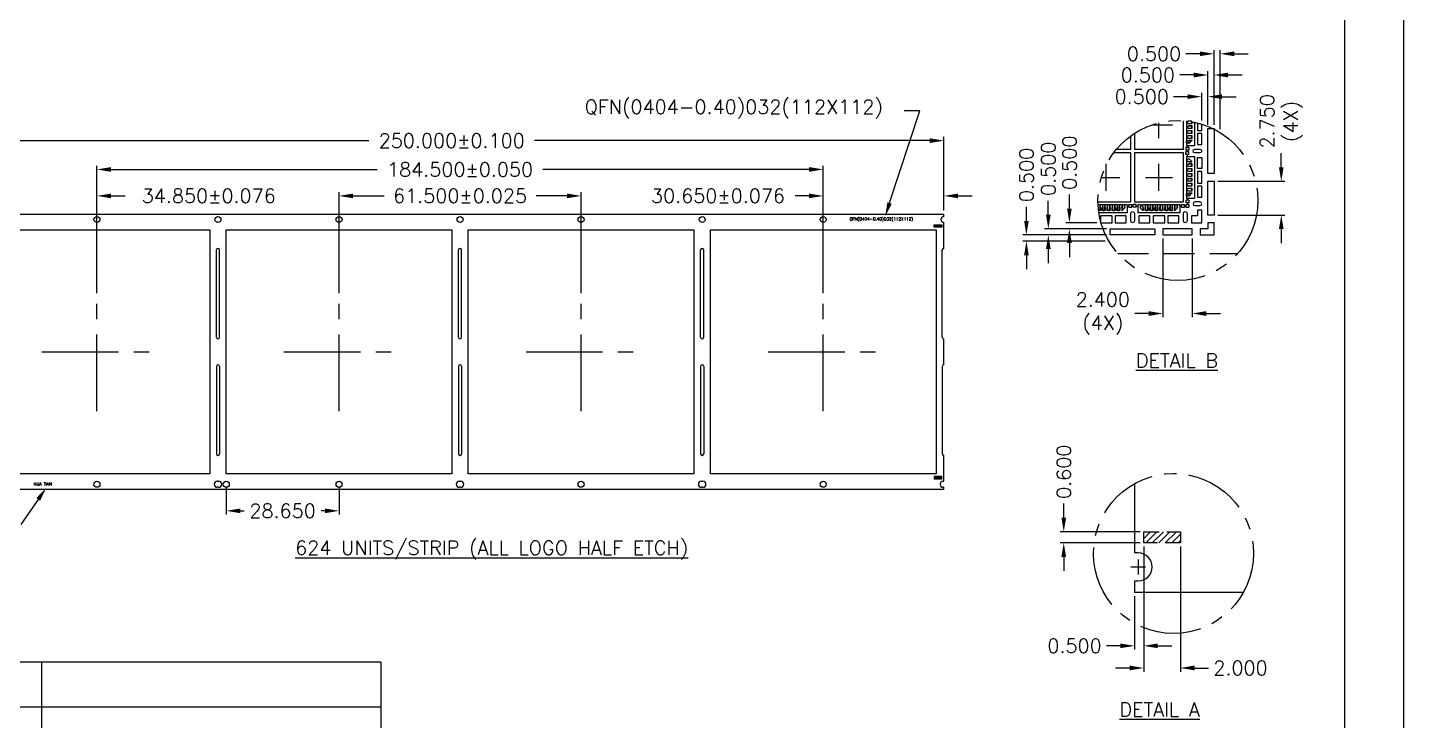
# Model space of a CAD drawing. Extents: x -140 to 1972, y -487 to -95.
# Drawn here: x 1758.2 to 1870.6, y -416.7 to -360.1 of the extents above; entities that cross this region are included whole.
import ezdxf

# ---------------------------------------------------------------- set-up
doc = ezdxf.new("R2010")
doc.units = 0
doc.header["$LTSCALE"] = 5
doc.header["$MEASUREMENT"] = 0
for name, pattern in [('CENTER', [2, 1.25, -0.25, 0.25, -0.25]), ('DASHED', [0.75, 0.5, -0.25]), ('HIDDEN', [0.375, 0.25, -0.125]), ('PHANTOM2', [31.75, 15.875, -3.175, 3.175, -3.175, 3.175, -3.175])]:
    doc.linetypes.add(name, pattern=pattern)
doc.layers.get('0').update_dxf_attribs({"linetype": 'CONTINUOUS'})
doc.layers.add('1', color=7, linetype='CONTINUOUS')
doc.layers.add('1D', color=4, linetype='CONTINUOUS')
doc.styles.add('SIMPLEX', font='SIMPLEX')
doc.styles.get("Standard").update_dxf_attribs({"font": 'romans.shx', "bigfont": 'bigfont.shx'})

msp = doc.modelspace()

# ---------------------------------------------------------------- hatches: boundary and pattern name
at = {"layer": '1D'}
h = msp.add_hatch(dxfattribs=at)
h.set_pattern_fill('ANSI31', color=256, scale=0.642857, style=0)
h.set_pattern_definition([(135, (1738.168345, -386.56099), (0.05682108, 0.05682108), [])])
h.paths.add_polyline_path([(1832.88, -376.18), (1832.88, -376.37), (1832.24, -376.37), (1832.24, -376.18)])
h.paths.add_polyline_path([(1832.88, -396.94), (1832.88, -396.75), (1832.24, -396.75), (1832.24, -396.94)])
h = msp.add_hatch(dxfattribs=at)
h.set_pattern_fill('ANSI31', color=256, scale=3, style=0)
h.set_pattern_definition([(45, (1919.7006, -258.79495), (-0.265165, 0.265165), [])])
h.paths.add_polyline_path([(1852.36, -401.25), (1849.36, -401.25), (1849.36, -401.7), (1852.36, -401.7)])
h.paths.add_polyline_path([(1852.36, -402.15), (1852.36, -401.7), (1849.36, -401.7), (1849.36, -402.15)])

# ---------------------------------------------------------------- linework, layer by layer
for p, q in [((1852.81, -374.53, -0.03), (1852.81, -374.76, -0.03)), ((1852.81, -374.53, -0.03), (1853.04, -374.53, -0.03)), ((1852.81, -374.76, -0.03), (1853.04, -374.76, -0.03)), ((1853.04, -374.53, -0.03), (1853.04, -374.76, -0.03))]:
    msp.add_line(p, q)
at = {"layer": '1'}
for p, q in [((1852.84, -368, -0.03), (1852.84, -368.04, -0.03)), ((1852.84, -368.4, -0.03), (1852.84, -368.44, -0.03)), ((1852.86, -367.73, -0.03), (1852.98, -367.73, -0.03)), ((1852.98, -367.91, -0.03), (1852.86, -367.91, -0.03)), ((1852.86, -368.13, -0.03), (1852.98, -368.13, -0.03)), ((1852.98, -368.31, -0.03), (1852.86, -368.31, -0.03)), ((1852.98, -367.73, -0.03), (1853.08, -367.69, -0.03)), ((1853.08, -367.94, -0.03), (1852.98, -367.91, -0.03)), ((1852.98, -368.13, -0.03), (1853.08, -368.09, -0.03)), ((1853.08, -368.34, -0.03), (1852.98, -368.31, -0.03)), ((1853.3, -367.94, -0.03), (1853.08, -367.94, -0.03)), ((1853.08, -368.09, -0.03), (1853.3, -368.09, -0.03)), ((1853.3, -368.34, -0.03), (1853.08, -368.34, -0.03)), ((1852.84, -368.8, -0.03), (1852.84, -368.84, -0.03)), ((1852.84, -369.2, -0.03), (1852.84, -369.24, -0.03)), ((1852.84, -369.6, -0.03), (1852.84, -369.72, -0.03)), ((1852.86, -368.53, -0.03), (1852.98, -368.53, -0.03)), ((1852.98, -368.71, -0.03), (1852.86, -368.71, -0.03)), ((1852.86, -368.93, -0.03), (1852.98, -368.93, -0.03)), ((1852.98, -369.11, -0.03), (1852.86, -369.11, -0.03)), ((1852.98, -369.33, -0.03), (1852.86, -369.33, -0.03)), ((1852.86, -369.51, -0.03), (1852.98, -369.51, -0.03)), ((1852.98, -368.53, -0.03), (1853.08, -368.49, -0.03)), ((1853.08, -368.74, -0.03), (1852.98, -368.71, -0.03)), ((1852.98, -368.93, -0.03), (1853.08, -368.89, -0.03)), ((1853.08, -369.14, -0.03), (1852.98, -369.11, -0.03)), ((1852.98, -369.33, -0.03), (1853.08, -369.29, -0.03)), ((1853.08, -369.54, -0.03), (1852.98, -369.51, -0.03)), ((1853.08, -368.49, -0.03), (1853.3, -368.49, -0.03)), ((1853.3, -368.74, -0.03), (1853.08, -368.74, -0.03)), ((1853.08, -368.89, -0.03), (1853.3, -368.89, -0.03)), ((1853.3, -369.14, -0.03), (1853.08, -369.14, -0.03)), ((1853.08, -369.29, -0.03), (1853.3, -369.29, -0.03)), ((1853.3, -369.32, -0.03), (1853.08, -369.54, -0.03)), ((1852.81, -369.87, -0.03), (1852.81, -370.11, -0.03)), ((1853.04, -369.87, -0.03), (1852.81, -369.87, -0.03)), ((1853.04, -370.11, -0.03), (1852.81, -370.11, -0.03)), ((1852.81, -370.46, -0.03), (1852.81, -370.23, -0.03)), ((1853.04, -370.23, -0.03), (1852.81, -370.23, -0.03)), ((1853.04, -370.46, -0.03), (1852.81, -370.46, -0.03)), ((1852.84, -370.61, -0.03), (1852.84, -370.74, -0.03)), ((1853.04, -369.87, -0.03), (1853.04, -370.11, -0.03)), ((1853.04, -370.46, -0.03), (1853.04, -370.23, -0.03)), ((1852.84, -371.1, -0.03), (1852.84, -371.14, -0.03)), ((1852.84, -371.5, -0.03), (1852.84, -371.54, -0.03)), ((1852.86, -370.83, -0.03), (1852.98, -370.83, -0.03)), ((1852.98, -371.01, -0.03), (1852.86, -371.01, -0.03)), ((1852.86, -371.23, -0.03), (1852.98, -371.23, -0.03)), ((1852.98, -371.41, -0.03), (1852.86, -371.41, -0.03)), ((1852.86, -371.63, -0.03), (1852.98, -371.63, -0.03)), ((1852.98, -371.81, -0.03), (1852.86, -371.81, -0.03)), ((1852.98, -370.83, -0.03), (1853.08, -370.8, -0.03)), ((1853.08, -371.04, -0.03), (1852.98, -371.01, -0.03)), ((1852.98, -371.23, -0.03), (1853.08, -371.19, -0.03)), ((1853.08, -371.44, -0.03), (1852.98, -371.41, -0.03)), ((1852.98, -371.63, -0.03), (1853.08, -371.59, -0.03)), ((1853.08, -371.84, -0.03), (1852.98, -371.81, -0.03)), ((1853.3, -371.02, -0.03), (1853.08, -370.8, -0.03)), ((1853.08, -371.04, -0.03), (1853.3, -371.04, -0.03)), ((1853.08, -371.19, -0.03), (1853.3, -371.19, -0.03)), ((1853.3, -371.44, -0.03), (1853.08, -371.44, -0.03)), ((1853.08, -371.59, -0.03), (1853.3, -371.59, -0.03)), ((1853.3, -371.84, -0.03), (1853.08, -371.84, -0.03)), ((1852.84, -371.9, -0.03), (1852.84, -371.94, -0.03)), ((1852.84, -372.3, -0.03), (1852.84, -372.34, -0.03)), ((1852.84, -372.7, -0.03), (1852.84, -372.74, -0.03)), ((1852.86, -372.03, -0.03), (1852.98, -372.03, -0.03)), ((1852.98, -372.21, -0.03), (1852.86, -372.21, -0.03)), ((1852.86, -372.43, -0.03), (1852.98, -372.43, -0.03)), ((1852.98, -372.61, -0.03), (1852.86, -372.61, -0.03)), ((1852.86, -372.83, -0.03), (1852.98, -372.83, -0.03)), ((1852.98, -372.03, -0.03), (1853.08, -371.99, -0.03)), ((1853.08, -372.24, -0.03), (1852.98, -372.21, -0.03)), ((1852.98, -372.43, -0.03), (1853.08, -372.39, -0.03)), ((1853.08, -372.64, -0.03), (1852.98, -372.61, -0.03)), ((1852.98, -372.83, -0.03), (1853.08, -372.79, -0.03)), ((1853.08, -371.99, -0.03), (1853.3, -371.99, -0.03)), ((1853.3, -372.24, -0.03), (1853.08, -372.24, -0.03)), ((1853.08, -372.39, -0.03), (1853.3, -372.39, -0.03)), ((1853.3, -372.64, -0.03), (1853.08, -372.64, -0.03)), ((1853.08, -372.79, -0.03), (1853.3, -372.79, -0.03)), ((1852.84, -373.1, -0.03), (1852.84, -373.14, -0.03)), ((1852.84, -373.5, -0.03), (1852.84, -373.54, -0.03)), ((1852.84, -373.9, -0.03), (1852.84, -374.02, -0.03)), ((1852.98, -373.01, -0.03), (1852.86, -373.01, -0.03)), ((1852.86, -373.23, -0.03), (1852.98, -373.23, -0.03)), ((1852.98, -373.41, -0.03), (1852.86, -373.41, -0.03)), ((1852.98, -373.63, -0.03), (1852.86, -373.63, -0.03)), ((1852.86, -373.81, -0.03), (1852.98, -373.81, -0.03)), ((1853.08, -373.04, -0.03), (1852.98, -373.01, -0.03)), ((1852.98, -373.23, -0.03), (1853.08, -373.19, -0.03)), ((1853.08, -373.44, -0.03), (1852.98, -373.41, -0.03)), ((1852.98, -373.63, -0.03), (1853.08, -373.59, -0.03)), ((1853.08, -373.84, -0.03), (1852.98, -373.81, -0.03)), ((1853.3, -373.04, -0.03), (1853.08, -373.04, -0.03)), ((1853.08, -373.19, -0.03), (1853.3, -373.19, -0.03)), ((1853.3, -373.44, -0.03), (1853.08, -373.44, -0.03)), ((1853.08, -373.59, -0.03), (1853.3, -373.59, -0.03)), ((1853.3, -373.62, -0.03), (1853.08, -373.84, -0.03)), ((1845.79, -374.58, -0.03), (1845.79, -374.7, -0.03)), ((1845.79, -374.7, -0.03), (1845.82, -374.8, -0.03)), ((1845.82, -374.8, -0.03), (1845.82, -375.02, -0.03)), ((1845.92, -374.56, -0.03), (1845.88, -374.56, -0.03)), ((1845.97, -374.8, -0.03), (1846.01, -374.7, -0.03)), ((1845.97, -375.02, -0.03), (1845.97, -374.8, -0.03)), ((1846.01, -374.7, -0.03), (1846.01, -374.58, -0.03)), ((1846.19, -374.58, -0.03), (1846.19, -374.7, -0.03)), ((1846.19, -374.7, -0.03), (1846.22, -374.8, -0.03)), ((1846.22, -374.8, -0.03), (1846.22, -375.02, -0.03)), ((1846.32, -374.56, -0.03), (1846.28, -374.56, -0.03)), ((1846.37, -374.8, -0.03), (1846.41, -374.7, -0.03)), ((1846.37, -375.02, -0.03), (1846.37, -374.8, -0.03)), ((1846.41, -374.7, -0.03), (1846.41, -374.58, -0.03)), ((1846.59, -374.58, -0.03), (1846.59, -374.7, -0.03)), ((1846.59, -374.7, -0.03), (1846.62, -374.8, -0.03)), ((1846.62, -374.8, -0.03), (1846.62, -375.02, -0.03)), ((1846.72, -374.56, -0.03), (1846.68, -374.56, -0.03)), ((1846.77, -374.8, -0.03), (1846.81, -374.7, -0.03)), ((1846.77, -375.02, -0.03), (1846.77, -374.8, -0.03)), ((1846.81, -374.7, -0.03), (1846.81, -374.58, -0.03)), ((1846.99, -374.58, -0.03), (1846.99, -374.7, -0.03)), ((1846.99, -374.7, -0.03), (1847.02, -374.8, -0.03)), ((1847.02, -374.8, -0.03), (1847.02, -375.02, -0.03)), ((1847.12, -374.56, -0.03), (1847.08, -374.56, -0.03)), ((1847.17, -374.8, -0.03), (1847.21, -374.7, -0.03)), ((1847.17, -375.02, -0.03), (1847.17, -374.8, -0.03)), ((1847.21, -374.7, -0.03), (1847.21, -374.58, -0.03)), ((1847.39, -374.58, -0.03), (1847.39, -374.7, -0.03)), ((1847.39, -374.7, -0.03), (1847.42, -374.8, -0.03)), ((1847.42, -374.8, -0.03), (1847.42, -375.02, -0.03)), ((1847.52, -374.56, -0.03), (1847.48, -374.56, -0.03)), ((1847.57, -374.8, -0.03), (1847.61, -374.7, -0.03)), ((1847.57, -374.8, -0.03), (1847.57, -375.02, -0.03)), ((1847.6, -375.02, -0.03), (1847.82, -374.8, -0.03)), ((1847.61, -374.7, -0.03), (1847.61, -374.58, -0.03)), ((1847.79, -374.58, -0.03), (1847.79, -374.7, -0.03)), ((1847.79, -374.7, -0.03), (1847.82, -374.8, -0.03)), ((1848, -374.56, -0.03), (1847.88, -374.56, -0.03)), ((1848.15, -374.53, -0.03), (1848.39, -374.53, -0.03)), ((1848.15, -374.76, -0.03), (1848.15, -374.53, -0.03)), ((1848.15, -374.76, -0.03), (1848.39, -374.76, -0.03)), ((1848.39, -374.76, -0.03), (1848.39, -374.53, -0.03)), ((1848.51, -374.76, -0.03), (1848.51, -374.53, -0.03)), ((1848.74, -374.53, -0.03), (1848.51, -374.53, -0.03)), ((1848.74, -374.76, -0.03), (1848.51, -374.76, -0.03)), ((1848.74, -374.76, -0.03), (1848.74, -374.53, -0.03)), ((1849.02, -374.56, -0.03), (1848.89, -374.56, -0.03)), ((1849.08, -374.8, -0.03), (1849.11, -374.7, -0.03)), ((1849.3, -375.02, -0.03), (1849.08, -374.8, -0.03)), ((1849.11, -374.58, -0.03), (1849.11, -374.7, -0.03)), ((1849.29, -374.7, -0.03), (1849.29, -374.58, -0.03)), ((1849.29, -374.7, -0.03), (1849.32, -374.8, -0.03)), ((1849.32, -374.8, -0.03), (1849.32, -375.02, -0.03)), ((1849.42, -374.56, -0.03), (1849.38, -374.56, -0.03)), ((1849.47, -374.8, -0.03), (1849.51, -374.7, -0.03)), ((1849.47, -375.02, -0.03), (1849.47, -374.8, -0.03)), ((1849.51, -374.7, -0.03), (1849.51, -374.58, -0.03)), ((1849.69, -374.58, -0.03), (1849.69, -374.7, -0.03)), ((1849.69, -374.7, -0.03), (1849.72, -374.8, -0.03)), ((1849.72, -374.8, -0.03), (1849.72, -375.02, -0.03)), ((1849.82, -374.56, -0.03), (1849.78, -374.56, -0.03)), ((1849.87, -374.8, -0.03), (1849.91, -374.7, -0.03)), ((1849.87, -375.02, -0.03), (1849.87, -374.8, -0.03)), ((1849.91, -374.7, -0.03), (1849.91, -374.58, -0.03)), ((1850.09, -374.58, -0.03), (1850.09, -374.7, -0.03)), ((1850.09, -374.7, -0.03), (1850.12, -374.8, -0.03)), ((1850.12, -374.8, -0.03), (1850.12, -375.02, -0.03)), ((1850.22, -374.56, -0.03), (1850.18, -374.56, -0.03)), ((1850.27, -374.8, -0.03), (1850.31, -374.7, -0.03)), ((1850.27, -375.02, -0.03), (1850.27, -374.8, -0.03)), ((1850.31, -374.7, -0.03), (1850.31, -374.58, -0.03)), ((1850.49, -374.58, -0.03), (1850.49, -374.7, -0.03)), ((1850.49, -374.7, -0.03), (1850.52, -374.8, -0.03)), ((1850.52, -374.8, -0.03), (1850.52, -375.02, -0.03)), ((1850.62, -374.56, -0.03), (1850.58, -374.56, -0.03)), ((1850.67, -374.8, -0.03), (1850.71, -374.7, -0.03)), ((1850.67, -375.02, -0.03), (1850.67, -374.8, -0.03)), ((1850.71, -374.7, -0.03), (1850.71, -374.58, -0.03)), ((1850.89, -374.58, -0.03), (1850.89, -374.7, -0.03)), ((1850.89, -374.7, -0.03), (1850.92, -374.8, -0.03)), ((1850.92, -374.8, -0.03), (1850.92, -375.02, -0.03)), ((1851.02, -374.56, -0.03), (1850.98, -374.56, -0.03)), ((1851.07, -374.8, -0.03), (1851.11, -374.7, -0.03)), ((1851.07, -375.02, -0.03), (1851.07, -374.8, -0.03)), ((1851.11, -374.7, -0.03), (1851.11, -374.58, -0.03)), ((1851.29, -374.58, -0.03), (1851.29, -374.7, -0.03)), ((1851.29, -374.7, -0.03), (1851.32, -374.8, -0.03)), ((1851.32, -374.8, -0.03), (1851.32, -375.02, -0.03)), ((1851.42, -374.56, -0.03), (1851.38, -374.56, -0.03)), ((1851.47, -374.8, -0.03), (1851.51, -374.7, -0.03)), ((1851.47, -375.02, -0.03), (1851.47, -374.8, -0.03)), ((1851.51, -374.7, -0.03), (1851.51, -374.58, -0.03)), ((1851.69, -374.58, -0.03), (1851.69, -374.7, -0.03)), ((1851.69, -374.7, -0.03), (1851.72, -374.8, -0.03)), ((1851.72, -374.8, -0.03), (1851.72, -375.02, -0.03)), ((1851.82, -374.56, -0.03), (1851.78, -374.56, -0.03)), ((1851.87, -374.8, -0.03), (1851.91, -374.7, -0.03)), ((1851.87, -374.8, -0.03), (1851.87, -375.02, -0.03)), ((1851.9, -375.02, -0.03), (1852.12, -374.8, -0.03)), ((1851.91, -374.7, -0.03), (1851.91, -374.58, -0.03)), ((1852.09, -374.58, -0.03), (1852.09, -374.7, -0.03)), ((1852.09, -374.7, -0.03), (1852.12, -374.8, -0.03)), ((1852.3, -374.56, -0.03), (1852.18, -374.56, -0.03)), ((1852.45, -374.53, -0.03), (1852.69, -374.53, -0.03)), ((1852.45, -374.76, -0.03), (1852.45, -374.53, -0.03)), ((1852.45, -374.76, -0.03), (1852.69, -374.76, -0.03)), ((1852.69, -374.76, -0.03), (1852.69, -374.53, -0.03)), ((1852.81, -374.17, -0.03), (1852.81, -374.41, -0.03)), ((1853.04, -374.17, -0.03), (1852.81, -374.17, -0.03)), ((1853.04, -374.41, -0.03), (1852.81, -374.41, -0.03)), ((1853.04, -374.17, -0.03), (1853.04, -374.41, -0.03))]:
    msp.add_line(p, q, dxfattribs=at)
at = {"layer": '1', "color": 7}
for p, q in [((1853.3, -367.78, -0.03), (1853.3, -367.94, -0.03)), ((1853.3, -368.09, -0.03), (1853.3, -368.34, -0.03)), ((1853.5, -367.82, -0.03), (1853.5, -369.72, -0.03)), ((1853.3, -368.49, -0.03), (1853.3, -368.74, -0.03)), ((1853.3, -368.89, -0.03), (1853.3, -369.14, -0.03)), ((1853.3, -369.29, -0.03), (1853.3, -369.32, -0.03)), ((1852.84, -369.72, -0.03), (1853.5, -369.72, -0.03)), ((1852.84, -370.61, -0.03), (1853.5, -370.61, -0.03)), ((1853.5, -370.61, -0.03), (1853.5, -374.02, -0.03)), ((1853.3, -371.04, -0.03), (1853.3, -371.02, -0.03)), ((1853.3, -371.19, -0.03), (1853.3, -371.44, -0.03)), ((1853.3, -371.59, -0.03), (1853.3, -371.84, -0.03)), ((1853.3, -371.99, -0.03), (1853.3, -372.24, -0.03)), ((1853.3, -372.39, -0.03), (1853.3, -372.64, -0.03)), ((1853.3, -372.79, -0.03), (1853.3, -373.04, -0.03)), ((1852.84, -374.02, -0.03), (1853.5, -374.02, -0.03)), ((1853.3, -373.19, -0.03), (1853.3, -373.44, -0.03)), ((1853.3, -373.59, -0.03), (1853.3, -373.62, -0.03)), ((1845.82, -375.02, -0.03), (1845.67, -375.02, -0.03)), ((1848, -375.22, -0.03), (1845.7, -375.22, -0.03)), ((1846.22, -375.02, -0.03), (1845.97, -375.02, -0.03)), ((1846.62, -375.02, -0.03), (1846.37, -375.02, -0.03)), ((1847.02, -375.02, -0.03), (1846.77, -375.02, -0.03)), ((1847.42, -375.02, -0.03), (1847.17, -375.02, -0.03)), ((1847.57, -375.02, -0.03), (1847.6, -375.02, -0.03)), ((1848, -374.56, -0.03), (1848, -375.22, -0.03)), ((1848.89, -374.56, -0.03), (1848.89, -375.22, -0.03)), ((1852.3, -375.22, -0.03), (1848.89, -375.22, -0.03)), ((1849.32, -375.02, -0.03), (1849.3, -375.02, -0.03)), ((1849.72, -375.02, -0.03), (1849.47, -375.02, -0.03)), ((1850.12, -375.02, -0.03), (1849.87, -375.02, -0.03)), ((1850.52, -375.02, -0.03), (1850.27, -375.02, -0.03)), ((1850.92, -375.02, -0.03), (1850.67, -375.02, -0.03)), ((1851.32, -375.02, -0.03), (1851.07, -375.02, -0.03)), ((1851.72, -375.02, -0.03), (1851.47, -375.02, -0.03)), ((1851.87, -375.02, -0.03), (1851.9, -375.02, -0.03)), ((1852.3, -374.56, -0.03), (1852.3, -375.22, -0.03))]:
    msp.add_line(p, q, dxfattribs=at)
at = {"layer": '1'}
for centre, start, end in [((1852.92, -367.97, -0.03), 44.7159, 200.4592), ((1852.92, -368.07, -0.03), 159.5408, 315.2841), ((1852.92, -368.37, -0.03), 44.7159, 200.4592), ((1852.92, -368.47, -0.03), 159.5408, 315.2841), ((1852.92, -367.67, -0.03), 216.7725, 315.2841), ((1852.92, -368.77, -0.03), 44.7159, 200.4592), ((1852.92, -368.87, -0.03), 159.5408, 315.2841), ((1852.92, -369.17, -0.03), 44.7159, 200.4592), ((1852.92, -369.27, -0.03), 159.5408, 315.2841), ((1852.92, -369.57, -0.03), 44.7159, 200.4592), ((1852.92, -370.77, -0.03), 159.5408, 315.2841), ((1852.92, -371.07, -0.03), 44.7159, 200.4592), ((1852.92, -371.17, -0.03), 159.5408, 315.2841), ((1852.92, -371.47, -0.03), 44.7159, 200.4592), ((1852.92, -371.57, -0.03), 159.5408, 315.2841), ((1852.92, -371.87, -0.03), 44.7159, 200.4592), ((1852.92, -371.97, -0.03), 159.5408, 315.2841), ((1852.92, -372.27, -0.03), 44.7159, 200.4592), ((1852.92, -372.37, -0.03), 159.5408, 315.2841), ((1852.92, -372.67, -0.03), 44.7159, 200.4592), ((1852.92, -372.77, -0.03), 159.5408, 315.2841), ((1852.92, -373.07, -0.03), 44.7159, 200.4592), ((1852.92, -373.17, -0.03), 159.5408, 315.2841), ((1852.92, -373.47, -0.03), 44.7159, 200.4592), ((1852.92, -373.57, -0.03), 159.5408, 315.2841), ((1852.92, -373.87, -0.03), 44.7159, 200.4592), ((1845.85, -374.64, -0.03), 69.5408, 225.2841), ((1845.95, -374.64, -0.03), 314.7159, 110.4592), ((1846.25, -374.64, -0.03), 69.5408, 225.2841), ((1846.35, -374.64, -0.03), 314.7159, 110.4592), ((1846.65, -374.64, -0.03), 69.5408, 225.2841), ((1846.75, -374.64, -0.03), 314.7159, 110.4592), ((1847.05, -374.64, -0.03), 69.5408, 225.2841), ((1847.15, -374.64, -0.03), 314.7159, 110.4592), ((1847.45, -374.64, -0.03), 69.5408, 225.2841), ((1847.55, -374.64, -0.03), 314.7159, 110.4592), ((1847.85, -374.64, -0.03), 69.5408, 225.2841), ((1849.05, -374.64, -0.03), 314.7159, 110.4592), ((1849.35, -374.64, -0.03), 69.5408, 225.2841), ((1849.45, -374.64, -0.03), 314.7159, 110.4592), ((1849.75, -374.64, -0.03), 69.5408, 225.2841), ((1849.85, -374.64, -0.03), 314.7159, 110.4592), ((1850.15, -374.64, -0.03), 69.5408, 225.2841), ((1850.25, -374.64, -0.03), 314.7159, 110.4592), ((1850.55, -374.64, -0.03), 69.5408, 225.2841), ((1850.65, -374.64, -0.03), 314.7159, 110.4592), ((1850.95, -374.64, -0.03), 69.5408, 225.2841), ((1851.05, -374.64, -0.03), 314.7159, 110.4592), ((1851.35, -374.64, -0.03), 69.5408, 225.2841), ((1851.45, -374.64, -0.03), 314.7159, 110.4592), ((1851.75, -374.64, -0.03), 69.5408, 225.2841), ((1851.85, -374.64, -0.03), 314.7159, 110.4592), ((1852.15, -374.64, -0.03), 69.5408, 225.2841)]:
    msp.add_arc(centre, 0.0843, start, end, dxfattribs=at)
at = {"layer": '1D'}
for p, q in [((1853.95, -362.23, -0.03), (1852.8, -362.23, -0.03)), ((1855.1, -368.04, -0.03), (1855.1, -361.93, -0.03)), ((1855.6, -368.37, -0.03), (1855.6, -361.93, -0.03)), ((1856.75, -362.23, -0.03), (1857.9, -362.23, -0.03)), ((1853.45, -363.96, -0.03), (1852.3, -363.96, -0.03)), ((1854.6, -368.04, -0.03), (1854.6, -363.66, -0.03)), ((1855.1, -368.04, -0.03), (1855.1, -363.66, -0.03)), ((1856.25, -363.96, -0.03), (1857.4, -363.96, -0.03)), ((1852.95, -365.73, -0.03), (1851.8, -365.73, -0.03)), ((1854.1, -367.68, -0.03), (1854.1, -365.43, -0.03)), ((1854.6, -368.04, -0.03), (1854.6, -365.43, -0.03)), ((1855.75, -365.73, -0.03), (1856.9, -365.73, -0.03)), ((1831.08, -366.89), (1829.79, -366.89)), ((1753.84, -369.32), (1786.1, -369.32)), ((1831.89, -369.32), (1799.63, -369.32)), ((1833.04, -375.01), (1833.04, -369.02)), ((1860.59, -371.49, -0.03), (1860.59, -370.34, -0.03)), ((1763.89, -381.77), (1763.89, -371.37)), ((1765.04, -371.67), (1786.78, -371.67)), ((1822.04, -371.67), (1800.3, -371.67)), ((1823.19, -381.77), (1823.19, -371.37)), ((1855.4, -372.64, -0.03), (1860.89, -372.64, -0.03)), ((1763.89, -381.77), (1763.89, -373.53)), ((1765.04, -373.83), (1766.19, -373.83)), ((1783.66, -381.77), (1783.66, -373.53)), ((1784.81, -373.83), (1787.33, -373.83)), ((1802.27, -373.83), (1799.75, -373.83)), ((1803.42, -381.77), (1803.42, -373.53)), ((1822.04, -373.83), (1820.89, -373.83)), ((1823.19, -381.77), (1823.19, -373.53)), ((1833.04, -375.01), (1833.04, -373.53)), ((1834.19, -373.83), (1835.34, -373.83)), ((1843.29, -374.87, -0.03), (1843.29, -373.72, -0.03)), ((1839.78, -375.87, -0.03), (1839.78, -374.72, -0.03)), ((1841.57, -375.37, -0.03), (1841.57, -374.22, -0.03)), ((1845.52, -376.02, -0.03), (1842.99, -376.02, -0.03)), ((1855.4, -375.39, -0.03), (1860.89, -375.39, -0.03)), ((1846.32, -377.02, -0.03), (1839.48, -377.02, -0.03)), ((1846.32, -376.52, -0.03), (1841.27, -376.52, -0.03)), ((1846.32, -377.02, -0.03), (1841.27, -377.02, -0.03)), ((1846.32, -376.52, -0.03), (1842.99, -376.52, -0.03)), ((1850.92, -377.32, -0.03), (1850.92, -383.73, -0.03)), ((1853.32, -377.32, -0.03), (1853.32, -383.73, -0.03)), ((1860.59, -376.54, -0.03), (1860.59, -377.69, -0.03)), ((1846.22, -377.52, -0.03), (1839.48, -377.52, -0.03)), ((1841.57, -378.17, -0.03), (1841.57, -379.32, -0.03)), ((1843.29, -377.67, -0.03), (1843.29, -378.82, -0.03)), ((1839.78, -378.67, -0.03), (1839.78, -379.82, -0.03)), ((1849.77, -383.43, -0.03), (1848.62, -383.43, -0.03)), ((1854.47, -383.43, -0.03), (1855.62, -383.43, -0.03)), ((1774.45, -397.67), (1774.45, -399.84)), ((1783.66, -397.67), (1783.66, -399.84)), ((1759.09, -398.61), (1757.68, -400.66)), ((1775.6, -399.54), (1775.9, -399.54)), ((1782.51, -399.54), (1782.2, -399.54)), ((1842.83, -400.1), (1842.83, -398.95)), ((1849.06, -401.25), (1842.53, -401.25)), ((1849.06, -402.15), (1842.53, -402.15)), ((1842.83, -403.3), (1842.83, -404.45)), ((1849.36, -402.45), (1849.36, -410.86)), ((1849.36, -402.45), (1849.36, -412.67)), ((1852.36, -402.45), (1852.36, -412.67)), ((1848.61, -406.5), (1848.61, -410.86)), ((1847.46, -410.56), (1846.31, -410.56)), ((1850.51, -410.56), (1851.66, -410.56)), ((1848.21, -412.37), (1847.06, -412.37)), ((1853.51, -412.37), (1854.66, -412.37))]:
    msp.add_line(p, q, dxfattribs=at)
at = {"layer": '1D', "linetype": 'CENTER'}
for p, q in [((1850.08, -368.02, -0.03), (1851.7, -368.02, -0.03)), ((1850.6, -369.12, -0.03), (1850.6, -367.87, -0.03)), ((1846.3, -373.42, -0.03), (1846.3, -371.22, -0.03)), ((1850.6, -373.42, -0.03), (1850.6, -371.22, -0.03)), ((1845.9, -372.32, -0.03), (1847.4, -372.32, -0.03)), ((1849.5, -372.32, -0.03), (1851.7, -372.32, -0.03)), ((1763.89, -391.39, -0.04), (1763.89, -382.07, -0.04)), ((1783.66, -391.39, -0.04), (1783.66, -382.07, -0.04)), ((1803.42, -391.39, -0.04), (1803.42, -382.07, -0.04)), ((1823.19, -391.39, -0.04), (1823.19, -382.07, -0.04)), ((1759.4, -386.56, -0.04), (1768.38, -386.56, -0.04)), ((1779.16, -386.56, -0.04), (1788.15, -386.56, -0.04)), ((1798.93, -386.56, -0.04), (1807.91, -386.56, -0.04)), ((1818.7, -386.56, -0.04), (1827.68, -386.56, -0.04)), ((1848.3, -404.12, -0.04), (1849.51, -404.12, -0.04)), ((1848.91, -403.52, -0.04), (1848.91, -404.73, -0.04))]:
    msp.add_line(p, q, dxfattribs=at)
at = {"layer": '1D', "linetype": 'HIDDEN', "ltscale": 0.08}
for p, q in [((1852.94, -369.87, -0.03), (1852.94, -369.72, -0.03)), ((1852.94, -370.23, -0.03), (1852.94, -370.11, -0.03)), ((1852.94, -370.61, -0.03), (1852.94, -370.46, -0.03)), ((1852.94, -374.02, -0.03), (1852.94, -374.17, -0.03)), ((1848, -374.66, -0.03), (1848.15, -374.66, -0.03)), ((1848.39, -374.66, -0.03), (1848.51, -374.66, -0.03)), ((1848.74, -374.66, -0.03), (1848.89, -374.66, -0.03)), ((1852.3, -374.66, -0.03), (1852.45, -374.66, -0.03)), ((1852.45, -374.66, -0.03), (1852.3, -374.66, -0.03)), ((1852.81, -374.66, -0.03), (1852.69, -374.66, -0.03)), ((1852.94, -374.41, -0.03), (1852.94, -374.53, -0.03))]:
    msp.add_line(p, q, dxfattribs=at)
at = {"layer": '1D', "color": 7}
for p, q in [((1752.69, -375.31, -0.04), (1833.04, -375.31, -0.04)), ((1833.04, -375.51, -0.04), (1833.04, -375.31, -0.04)), ((1833.04, -378.11, -0.04), (1833.04, -376, -0.04)), ((1773.64, -385.37, -0.04), (1773.64, -378.24, -0.04)), ((1773.9, -385.37, -0.04), (1773.9, -378.24, -0.04)), ((1793.41, -385.37, -0.04), (1793.41, -378.24, -0.04)), ((1793.67, -385.37, -0.04), (1793.67, -378.24, -0.04)), ((1813.18, -385.37, -0.04), (1813.18, -378.24, -0.04)), ((1813.44, -385.37, -0.04), (1813.44, -378.24, -0.04)), ((1832.91, -385.37, -0.04), (1832.91, -378.24, -0.04)), ((1833.04, -387.62, -0.04), (1833.04, -385.5, -0.04)), ((1773.64, -387.75, -0.04), (1773.64, -394.89, -0.04)), ((1773.9, -387.75, -0.04), (1773.9, -394.89, -0.04)), ((1793.41, -387.75, -0.04), (1793.41, -394.89, -0.04)), ((1793.67, -387.75, -0.04), (1793.67, -394.89, -0.04)), ((1813.18, -387.75, -0.04), (1813.18, -394.89, -0.04)), ((1813.44, -387.75, -0.04), (1813.44, -394.89, -0.04)), ((1832.91, -387.75, -0.04), (1832.91, -394.89, -0.04)), ((1833.04, -397.12, -0.04), (1833.04, -395.01, -0.04)), ((1773.71, -397.12, -0.04), (1773.84, -397.12, -0.04)), ((1773.84, -397.61, -0.04), (1773.71, -397.61, -0.04)), ((1793.48, -397.12, -0.04), (1793.6, -397.12, -0.04)), ((1793.6, -397.61, -0.04), (1793.48, -397.61, -0.04)), ((1813.24, -397.12, -0.04), (1813.37, -397.12, -0.04)), ((1813.37, -397.61, -0.04), (1813.24, -397.61, -0.04)), ((1832.98, -397.12, -0.04), (1833.04, -397.12, -0.04)), ((1833.04, -397.61, -0.04), (1832.98, -397.61, -0.04)), ((1833.04, -397.81, -0.04), (1833.04, -397.61, -0.04)), ((1848.61, -397.32, -0.04), (1848.61, -402.98, -0.04)), ((1833.04, -397.81, -0.04), (1752.69, -397.81, -0.04)), ((1848.91, -402.98, -0.04), (1848.61, -402.98, -0.04)), ((1848.61, -405.27, -0.04), (1848.61, -406.2, -0.04)), ((1848.91, -405.27, -0.04), (1848.61, -405.27, -0.04)), ((1857.49, -406.2, -0.04), (1848.61, -406.2, -0.04)), ((1787.11, -411.9, -0.03), (1742.92, -411.9, -0.03)), ((1759.37, -411.9, -0.03), (1759.37, -451.82, -0.03)), ((1787.11, -451.98, -0.03), (1787.11, -411.9, -0.03)), ((1742.92, -415.53, -0.03), (1787.11, -415.53, -0.03))]:
    msp.add_line(p, q, dxfattribs=at)
at = {"layer": '1D', "color": 7, "elevation": -0.03}
for points in [[(1725.6, -254.72), (1870.57, -254.72), (1870.57, -456.04), (1725.6, -456.04)], [(1742.92, -258.8), (1865.74, -258.8), (1865.74, -451.98), (1742.92, -451.98)], [(1853.27, -375.47), (1853.27, -376.02), (1854.1, -376.02), (1854.1, -374.99), (1853.75, -374.99), (1853.75, -375.47)]]:
    msp.add_lwpolyline(points, close=True, dxfattribs=at)
at = {"layer": '1D', "elevation": -0.03}
msp.add_lwpolyline([(1828.61, -374.41), (1831.08, -366.89)], dxfattribs=at)
at = {"layer": '1D', "color": 2, "linetype": 'CENTER', "ltscale": 0.8, "elevation": -0.03}
for points in [[(1848.6, -368.73), (1848.6, -370.02), (1852.6, -370.02), (1852.6, -367.7)], [(1847.14, -370.02), (1848.3, -370.02), (1848.3, -368.94)], [(1845.62, -374.32), (1848.3, -374.32), (1848.3, -370.32), (1846.91, -370.32)]]:
    msp.add_lwpolyline(points, dxfattribs=at)
at = {"layer": '1D', "linetype": 'HIDDEN', "ltscale": 0.3, "elevation": -0.03}
for points in [[(1852.86, -367.73), (1852.84, -367.73), (1852.84, -367.91), (1852.86, -367.91)], [(1852.86, -368.13), (1852.84, -368.13), (1852.84, -368.31), (1852.86, -368.31)], [(1852.86, -368.53), (1852.84, -368.53), (1852.84, -368.71), (1852.86, -368.71)], [(1852.86, -368.93), (1852.84, -368.93), (1852.84, -369.11), (1852.86, -369.11)], [(1852.86, -369.51), (1852.84, -369.51), (1852.84, -369.33), (1852.86, -369.33)], [(1853.11, -369.51), (1852.98, -369.51)], [(1852.86, -370.83), (1852.84, -370.83), (1852.84, -371.01), (1852.86, -371.01)], [(1852.86, -371.23), (1852.84, -371.23), (1852.84, -371.41), (1852.86, -371.41)], [(1852.86, -371.63), (1852.84, -371.63), (1852.84, -371.81), (1852.86, -371.81)], [(1853.11, -370.83), (1852.98, -370.83)], [(1852.86, -372.03), (1852.84, -372.03), (1852.84, -372.21), (1852.86, -372.21)], [(1852.86, -372.43), (1852.84, -372.43), (1852.84, -372.61), (1852.86, -372.61)], [(1852.86, -372.83), (1852.84, -372.83), (1852.84, -373.01), (1852.86, -373.01)], [(1852.86, -373.23), (1852.84, -373.23), (1852.84, -373.41), (1852.86, -373.41)], [(1852.86, -373.81), (1852.84, -373.81), (1852.84, -373.63), (1852.86, -373.63)], [(1853.11, -373.81), (1852.98, -373.81)], [(1845.79, -374.58), (1845.79, -374.56), (1845.61, -374.56), (1845.61, -374.58)], [(1846.19, -374.58), (1846.19, -374.56), (1846.01, -374.56), (1846.01, -374.58)], [(1846.59, -374.58), (1846.59, -374.56), (1846.41, -374.56), (1846.41, -374.58)], [(1846.99, -374.58), (1846.99, -374.56), (1846.81, -374.56), (1846.81, -374.58)], [(1847.39, -374.58), (1847.39, -374.56), (1847.21, -374.56), (1847.21, -374.58)], [(1847.79, -374.58), (1847.79, -374.56), (1847.61, -374.56), (1847.61, -374.58)], [(1847.79, -374.83), (1847.79, -374.7)], [(1849.11, -374.58), (1849.11, -374.56), (1849.29, -374.56), (1849.29, -374.58)], [(1849.11, -374.83), (1849.11, -374.7)], [(1849.69, -374.58), (1849.69, -374.56), (1849.51, -374.56), (1849.51, -374.58)], [(1850.09, -374.58), (1850.09, -374.56), (1849.91, -374.56), (1849.91, -374.58)], [(1850.49, -374.58), (1850.49, -374.56), (1850.31, -374.56), (1850.31, -374.58)], [(1850.89, -374.58), (1850.89, -374.56), (1850.71, -374.56), (1850.71, -374.58)], [(1851.29, -374.58), (1851.29, -374.56), (1851.11, -374.56), (1851.11, -374.58)], [(1851.69, -374.58), (1851.69, -374.56), (1851.51, -374.56), (1851.51, -374.58)], [(1852.09, -374.58), (1852.09, -374.56), (1851.91, -374.56), (1851.91, -374.58)], [(1852.09, -374.83), (1852.09, -374.7)]]:
    msp.add_lwpolyline(points, dxfattribs=at)
for points in [[(1852.98, -367.91), (1853.21, -367.91, 1), (1853.21, -367.73), (1852.98, -367.73)], [(1852.98, -368.31), (1853.21, -368.31, 1), (1853.21, -368.13), (1852.98, -368.13)], [(1852.98, -368.71), (1853.21, -368.71, 1), (1853.21, -368.53), (1852.98, -368.53)], [(1852.98, -369.11), (1853.21, -369.11, 1), (1853.21, -368.93), (1852.98, -368.93)], [(1852.98, -369.33), (1853.21, -369.33, -0.184483), (1853.27, -369.35, -0.175674)], [(1852.98, -371.01), (1853.21, -371.01, 0.184483), (1853.27, -370.99, 0.175674)], [(1852.98, -371.41), (1853.21, -371.41, 1), (1853.21, -371.23), (1852.98, -371.23)], [(1852.98, -371.81), (1853.21, -371.81, 1), (1853.21, -371.63), (1852.98, -371.63)], [(1852.98, -372.21), (1853.21, -372.21, 1), (1853.21, -372.03), (1852.98, -372.03)], [(1852.98, -372.61), (1853.21, -372.61, 1), (1853.21, -372.43), (1852.98, -372.43)], [(1852.98, -373.01), (1853.21, -373.01, 1), (1853.21, -372.83), (1852.98, -372.83)], [(1852.98, -373.41), (1853.21, -373.41, 1), (1853.21, -373.23), (1852.98, -373.23)], [(1852.98, -373.63), (1853.21, -373.63, -0.184483), (1853.27, -373.65, -0.175674)], [(1845.67, -375.01, 0.512204), (1845.79, -374.93), (1845.79, -374.7)], [(1846.01, -374.7), (1846.01, -374.93, 1), (1846.19, -374.93), (1846.19, -374.7)], [(1846.41, -374.7), (1846.41, -374.93, 1), (1846.59, -374.93), (1846.59, -374.7)], [(1846.81, -374.7), (1846.81, -374.93, 1), (1846.99, -374.93), (1846.99, -374.7)], [(1847.21, -374.7), (1847.21, -374.93, 1), (1847.39, -374.93), (1847.39, -374.7)], [(1847.61, -374.7), (1847.61, -374.93, 0.184483), (1847.63, -374.99, 0.175674)], [(1849.29, -374.7), (1849.29, -374.93, -0.184483), (1849.27, -374.99, -0.175674)], [(1849.51, -374.7), (1849.51, -374.93, 1), (1849.69, -374.93), (1849.69, -374.7)], [(1849.91, -374.7), (1849.91, -374.93, 1), (1850.09, -374.93), (1850.09, -374.7)], [(1850.31, -374.7), (1850.31, -374.93, 1), (1850.49, -374.93), (1850.49, -374.7)], [(1850.71, -374.7), (1850.71, -374.93, 1), (1850.89, -374.93), (1850.89, -374.7)], [(1851.11, -374.7), (1851.11, -374.93, 1), (1851.29, -374.93), (1851.29, -374.7)], [(1851.51, -374.7), (1851.51, -374.93, 1), (1851.69, -374.93), (1851.69, -374.7)], [(1851.91, -374.7), (1851.91, -374.93, 0.184483), (1851.93, -374.99, 0.175674)]]:
    msp.add_lwpolyline(points, format="xyb", dxfattribs=at)
at = {"layer": '1D', "color": 7, "ltscale": 10, "elevation": -0.03}
msp.add_lwpolyline([(1853.75, -367.88), (1853.75, -368.49), (1854.1, -368.49), (1854.1, -367.98)], dxfattribs=at)
for points in [[(1854.6, -371.99), (1854.6, -368.34), (1855.1, -368.34), (1855.1, -371.99)], [(1853.75, -368.74), (1853.75, -369.64), (1854.1, -369.64), (1854.1, -368.74)], [(1854.1, -371.59), (1853.75, -371.59), (1853.75, -370.69), (1854.1, -370.69)], [(1854.1, -371.84), (1853.75, -371.84), (1853.75, -372.79), (1854.1, -372.79)], [(1854.6, -372.64), (1855.1, -372.64), (1855.1, -375.39), (1854.6, -375.39)], [(1853.75, -373.04), (1853.75, -373.94), (1854.1, -373.94), (1854.1, -373.04)], [(1845.82, -375.47), (1845.82, -376.02), (1846.77, -376.02), (1846.77, -375.47)], [(1847.02, -375.47), (1847.02, -376.02), (1847.92, -376.02), (1847.92, -375.47)], [(1848.97, -375.47), (1848.97, -376.02), (1849.87, -376.02), (1849.87, -375.47)], [(1850.12, -375.47), (1850.12, -376.02), (1851.07, -376.02), (1851.07, -375.47)], [(1851.32, -375.47), (1851.32, -376.02), (1852.22, -376.02), (1852.22, -375.47)], [(1854.6, -376.04), (1854.6, -376.52), (1853.97, -376.52), (1853.97, -377.02), (1855.1, -377.02), (1855.1, -376.04)], [(1846.62, -376.52), (1850.27, -376.52), (1850.27, -377.02), (1846.62, -377.02)], [(1850.92, -376.52), (1850.92, -377.02), (1853.32, -377.02), (1853.32, -376.52)]]:
    msp.add_lwpolyline(points, close=True, dxfattribs=at)
at = {"layer": '1D', "color": 2, "linetype": 'CENTER', "ltscale": 0.8, "elevation": -0.03}
msp.add_lwpolyline([(1852.6, -374.32), (1852.6, -370.32), (1848.6, -370.32), (1848.6, -374.32)], close=True, dxfattribs=at)
at = {"layer": '1D', "color": 7, "ltscale": 10, "elevation": -0.03}
for points in [[(1853.54, -370.02), (1853.95, -370.02, -1), (1853.95, -370.32), (1853.54, -370.32, -1)], [(1848.6, -375.26), (1848.6, -375.87, -1), (1848.3, -375.87), (1848.3, -375.26, -1)], [(1852.9, -375.26), (1852.9, -375.87, -1), (1852.6, -375.87), (1852.6, -375.26, -1)], [(1853.54, -374.62), (1853.95, -374.62, 1), (1853.95, -374.32), (1853.54, -374.32, 1)]]:
    msp.add_lwpolyline(points, format="xyb", close=True, dxfattribs=at)
at = {"layer": '1D', "linetype": 'HIDDEN', "elevation": -0.04}
for points in [[(1832.88, -376.18), (1832.88, -376.37), (1832.24, -376.37), (1832.24, -376.18)], [(1832.88, -396.94), (1832.88, -396.75), (1832.24, -396.75), (1832.24, -396.94)]]:
    msp.add_lwpolyline(points, close=True, dxfattribs=at)
at = {"layer": '1D', "color": 4, "linetype": 'PHANTOM2', "ltscale": 0.4, "elevation": -0.04}
for points in [[(1773.1, -376.6), (1773.1, -396.53), (1754.68, -396.53), (1754.68, -376.6)], [(1792.86, -376.6), (1792.86, -396.53), (1774.45, -396.53), (1774.45, -376.6)], [(1812.63, -376.6), (1812.63, -396.53), (1794.21, -396.53), (1794.21, -376.6)], [(1832.4, -376.6), (1832.4, -396.53), (1813.98, -396.53), (1813.98, -376.6)]]:
    msp.add_lwpolyline(points, close=True, dxfattribs=at)
at = {"layer": '1D', "linetype": 'DASHED', "elevation": -0.03}
msp.add_lwpolyline([(1847.25, -378.52), (1857.05, -378.52)], dxfattribs=at)
at = {"layer": '1D', "color": 4, "linetype": 'HIDDEN', "elevation": -0.04}
msp.add_lwpolyline([(1849.36, -402.15), (1849.36, -401.25), (1852.36, -401.25), (1852.36, -402.15)], close=True, dxfattribs=at)
at = {"layer": '1D', "color": 2, "linetype": 'CENTER', "ltscale": 0.8}
for centre in [(1852.15, -374.21), (1851.79, -403.02, -0.04)]:
    msp.add_circle(centre, 6.53, dxfattribs=at)
at = {"layer": '1D', "color": 7}
for centre in [(1763.89, -375.76, -0.04), (1773.77, -375.76, -0.04), (1783.66, -375.76, -0.04), (1793.54, -375.76, -0.04), (1803.42, -375.76, -0.04), (1813.31, -375.76, -0.04), (1823.19, -375.76, -0.04), (1763.89, -397.37, -0.04), (1774.45, -397.37, -0.04), (1783.66, -397.37, -0.04), (1803.42, -397.37, -0.04), (1823.19, -397.37, -0.04)]:
    msp.add_circle(centre, 0.245, dxfattribs=at)
for centre, radius, start, end in [((1833.04, -375.76, -0.04), 0.245, 90, 270), ((1773.77, -378.24, -0.04), 0.129, 0, 180), ((1793.54, -378.24, -0.04), 0.129, 0, 180), ((1813.31, -378.24, -0.04), 0.129, 0, 180), ((1833.04, -378.24, -0.04), 0.129, 90, 180), ((1773.77, -385.37, -0.04), 0.129, 180, 0), ((1793.54, -385.37, -0.04), 0.129, 180, 0), ((1813.31, -385.37, -0.04), 0.129, 180, 0), ((1833.04, -385.37, -0.04), 0.129, 180, 270), ((1773.77, -387.75, -0.04), 0.129, 0, 180), ((1793.54, -387.75, -0.04), 0.129, 0, 180), ((1813.31, -387.75, -0.04), 0.129, 0, 180), ((1833.04, -387.75, -0.04), 0.129, 90, 180), ((1773.77, -394.89, -0.04), 0.129, 180, 0), ((1793.54, -394.89, -0.04), 0.129, 180, 0), ((1813.31, -394.89, -0.04), 0.129, 180, 0), ((1833.04, -394.89, -0.04), 0.129, 180, 270), ((1773.71, -397.37, -0.04), 0.245, 90, 270), ((1773.84, -397.37, -0.04), 0.245, 270, 90), ((1793.48, -397.37, -0.04), 0.245, 90, 270), ((1793.6, -397.37, -0.04), 0.245, 270, 90), ((1813.24, -397.37, -0.04), 0.245, 90, 270), ((1813.37, -397.37, -0.04), 0.245, 270, 90), ((1832.98, -397.37, -0.04), 0.245, 90, 270), ((1848.91, -404.12, -0.04), 1.14, 270, 90)]:
    msp.add_arc(centre, radius, start, end, dxfattribs=at)
at = {"layer": '1D'}
for points in [[(1853.95, -362.04, -0.03), (1853.95, -362.42, -0.03), (1855.1, -362.23, -0.03)], [(1856.75, -362.04, -0.03), (1856.75, -362.42, -0.03), (1855.6, -362.23, -0.03)], [(1853.45, -363.77, -0.03), (1853.45, -364.16, -0.03), (1854.6, -363.96, -0.03)], [(1856.25, -363.77, -0.03), (1856.25, -364.16, -0.03), (1855.1, -363.96, -0.03)], [(1852.95, -365.54, -0.03), (1852.95, -365.92, -0.03), (1854.1, -365.73, -0.03)], [(1855.75, -365.54, -0.03), (1855.75, -365.92, -0.03), (1854.6, -365.73, -0.03)], [(1831.89, -369.13), (1831.89, -369.51), (1833.04, -369.32)], [(1765.04, -371.48), (1765.04, -371.86), (1763.89, -371.67)], [(1822.04, -371.48), (1822.04, -371.86), (1823.19, -371.67)], [(1860.4, -371.49, -0.03), (1860.78, -371.49, -0.03), (1860.59, -372.64, -0.03)], [(1765.04, -373.64), (1765.04, -374.02), (1763.89, -373.83)], [(1784.81, -373.64), (1784.81, -374.02), (1783.66, -373.83)], [(1802.27, -373.64), (1802.27, -374.02), (1803.42, -373.83)], [(1822.04, -373.64), (1822.04, -374.02), (1823.19, -373.83)], [(1834.19, -373.64), (1834.19, -374.02), (1833.04, -373.83)], [(1828.79, -374.47, -0.03), (1828.25, -375.5, -0.03), (1828.43, -374.35, -0.03)], [(1843.1, -374.87, -0.03), (1843.48, -374.87, -0.03), (1843.29, -376.02, -0.03)], [(1839.59, -375.87, -0.03), (1839.97, -375.87, -0.03), (1839.78, -377.02, -0.03)], [(1841.38, -375.37, -0.03), (1841.76, -375.37, -0.03), (1841.57, -376.52, -0.03)], [(1860.4, -376.54, -0.03), (1860.78, -376.54, -0.03), (1860.59, -375.39, -0.03)], [(1841.38, -378.17, -0.03), (1841.76, -378.17, -0.03), (1841.57, -377.02, -0.03)], [(1843.1, -377.67, -0.03), (1843.48, -377.67, -0.03), (1843.29, -376.52, -0.03)], [(1839.59, -378.67, -0.03), (1839.97, -378.67, -0.03), (1839.78, -377.52, -0.03)], [(1849.77, -383.24, -0.03), (1849.77, -383.63, -0.03), (1850.92, -383.43, -0.03)], [(1854.47, -383.24, -0.03), (1854.47, -383.63, -0.03), (1853.32, -383.43, -0.03)], [(1759.25, -398.72), (1759.75, -397.67), (1758.94, -398.5)], [(1775.6, -399.35), (1775.6, -399.73), (1774.45, -399.54)], [(1782.51, -399.35), (1782.51, -399.73), (1783.66, -399.54)], [(1842.64, -400.1), (1843.02, -400.1), (1842.83, -401.25)], [(1842.64, -403.3), (1843.02, -403.3), (1842.83, -402.15)], [(1847.46, -410.37), (1847.46, -410.75), (1848.61, -410.56)], [(1850.51, -410.37), (1850.51, -410.75), (1849.36, -410.56)], [(1848.21, -412.17), (1848.21, -412.56), (1849.36, -412.37)], [(1853.51, -412.17), (1853.51, -412.56), (1852.36, -412.37)]]:
    msp.add_solid(points, dxfattribs=at)

# ---------------------------------------------------------------- texts
at = {"layer": '1D', "char_height": 1.15, "style": 'SIMPLEX'}
for s, insert, attachment_point in [('0.500', (1850.2, -362.23, -0.03), 5), ('0.500', (1849.7, -363.96, -0.03), 5), ('{\\Fsimplex|c134;QFN(0}4{\\Fsimplex|c134;0}4{\\Fsimplex|c134;-0.}4{\\Fsimplex|c134;0)0}32{\\Fsimplex|c134;(}112{\\Fsimplex|c134;X1}12{\\Fsimplex|c134;)}', (1803.71, -365.99, -0.03), 1), ('0.500', (1849.2, -365.73, -0.03), 5), ('\\A1;250.000±0.100', (1792.86, -369.32), 5), ('\\A1;184.500±0.050', (1793.54, -371.67), 5), ('\\A1;34.850±0.076', (1773.02, -373.83), 5), ('\\A1;61.500±0.025', (1793.54, -373.83), 5), ('\\A1;30.650±0.076', (1814.6, -373.83), 5), ('2.400\\P(4X)', (1846.02, -383.43, -0.03), 5), ('{\\LDETAIL B}', (1852.07, -387.26, -0.02), 5), ('\\A1;28.650', (1779.05, -399.54), 5), ('{\\Fromans,bigfont|c0;\\L624\\Fromans,bigfont|c128; UNITS/STRIP (ALL LOGO HALF ETCH)}', (1796.12, -402.75, -0.01), 5), ('\\A1;0.500', (1843.71, -410.56), 5), ('\\A1;2.000', (1857.26, -412.37), 5), ('{\\LDETAIL A}', (1850.65, -415.75, -0.02), 5)]:
    msp.add_mtext(s, dxfattribs=dict(at, insert=insert, attachment_point=attachment_point))
at = {"layer": '1D', "char_height": 1.15, "attachment_point": 5, "rotation": 90, "style": 'SIMPLEX'}
for s, insert in [('2.750\\P(4X)', (1860.59, -367.74, -0.03)), ('0.500', (1841.57, -371.62, -0.03)), ('0.500', (1843.29, -371.12, -0.03)), ('0.500', (1839.78, -372.12, -0.03)), ('\\A1;0.600', (1842.83, -396.35))]:
    msp.add_mtext(s, dxfattribs=dict(at, insert=insert))
at = {"layer": '1D', "attachment_point": 5}
for s, insert, char_height in [('{\\Fsimplex|c134;QFN(0\\Fsimplex|c0;4\\Fsimplex|c134;0\\Fsimplex|c0;4\\Fsimplex|c134;-0.\\Fsimplex|c0;4\\Fsimplex|c134;0)0\\Fsimplex|c0;32\\Fsimplex|c134;(\\Fsimplex|c0;112\\Fsimplex|c134;X1\\Fsimplex|c0;12\\Fsimplex|c134;)}', (1827.94, -375.75, -0.04), 0.24493), ('{\\Fsimplex|c136;HUA TIAN}', (1759.47, -397.36, -0.04), 0.2449)]:
    msp.add_mtext(s, dxfattribs=dict(at, insert=insert, char_height=char_height))

doc.saveas('drawing.dxf')
